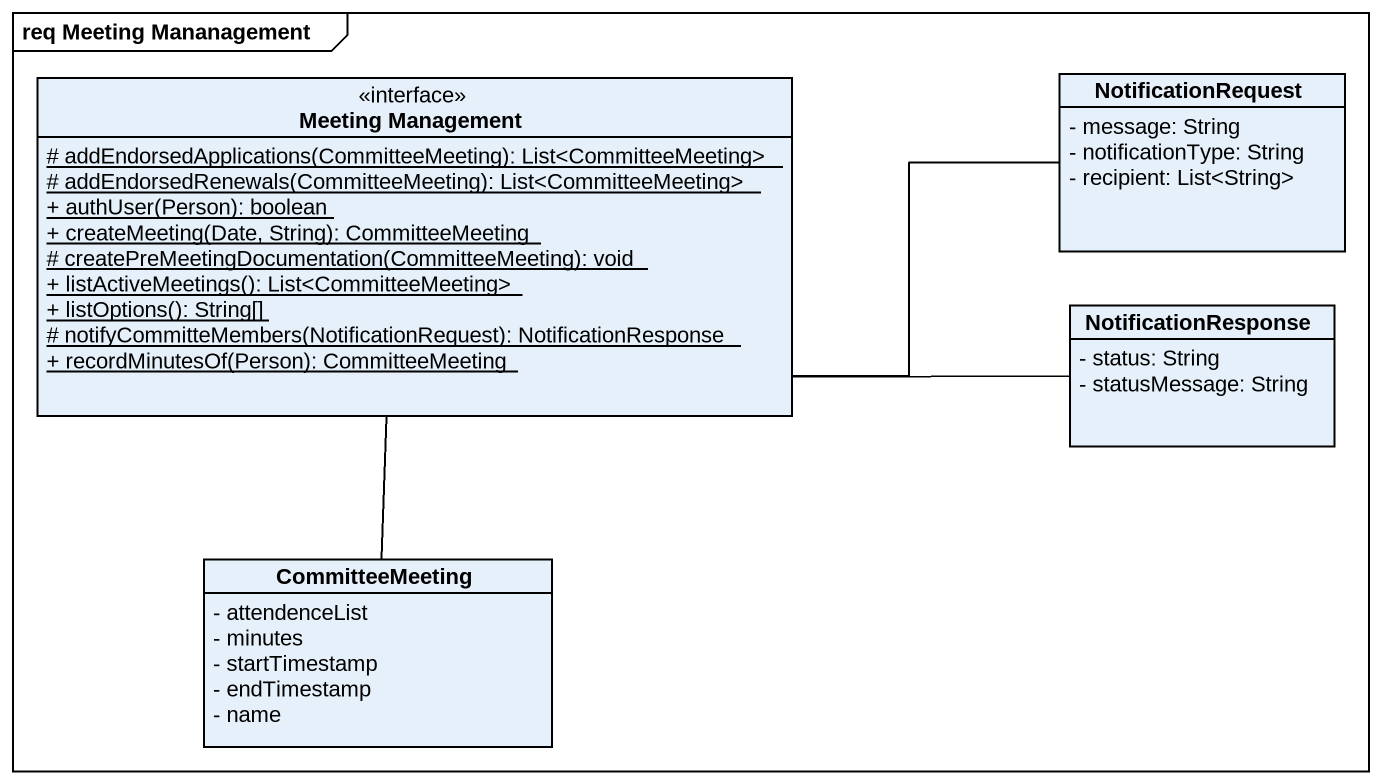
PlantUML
@startuml
mainframe req Meeting Mananagement
hide circle
hide empty members
skinparam classAttributeIconSize 0
class "Meeting Management" as Meeting_Management <<interface>> {
  {static} # addEndorsedApplications(CommitteeMeeting): List<CommitteeMeeting>
  {static} # addEndorsedRenewals(CommitteeMeeting): List<CommitteeMeeting>
  {static} + authUser(Person): boolean
  {static} + createMeeting(Date, String): CommitteeMeeting
  {static} # createPreMeetingDocumentation(CommitteeMeeting): void
  {static} + listActiveMeetings(): List<CommitteeMeeting>
  {static} + listOptions(): String[]
  {static} # notifyCommitteMembers(NotificationRequest): NotificationResponse
  {static} + recordMinutesOf(Person): CommitteeMeeting
}
class NotificationRequest {
  - message: String
  - notificationType: String
  - recipient: List<String>
}
class NotificationResponse {
  - status: String
  - statusMessage: String
}
class CommitteeMeeting {
  - attendenceList
  - minutes
  - startTimestamp
  - endTimestamp
  - name
}
Meeting_Management -- CommitteeMeeting
NotificationRequest -left- Meeting_Management
NotificationResponse -left- Meeting_Management
@enduml
